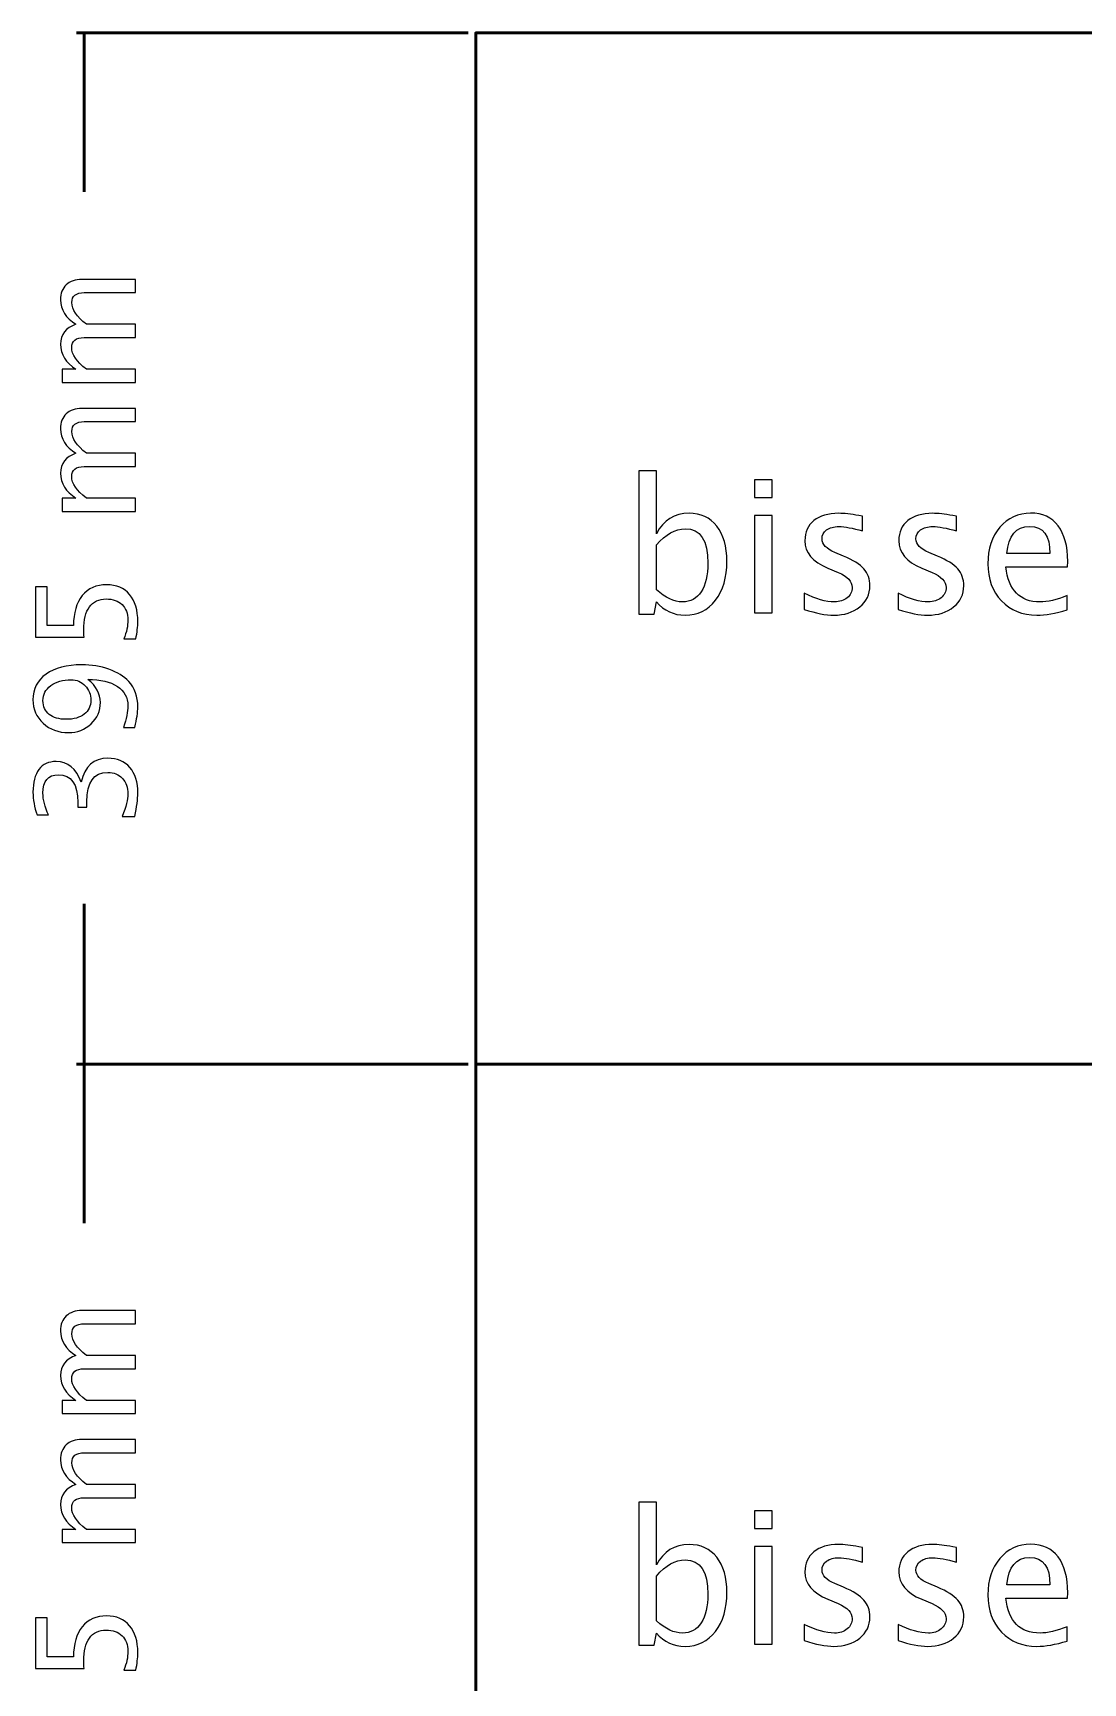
# Model space of a CAD drawing. Header units: centimetres. Extents: x -139 to 139, y -98 to 100.
# Drawn here: x -139 to -98.7, y -39.7 to 23.5 of the extents above; entities that cross this region are included whole.
import ezdxf

# ---------------------------------------------------------------- set-up
doc = ezdxf.new("R2010")
doc.units = ezdxf.units.CM
doc.header["$MEASUREMENT"] = 0
doc.layers.add('Layer 1', color=7, linetype='Continuous')

msp = doc.modelspace()

# ---------------------------------------------------------------- linework, layer by layer
at = {"layer": 'Layer 1', "lineweight": 53}
msp.add_lwpolyline([(-122, -98.5), (121.99998, -98.5), (121.99998, 23.49998), (-122, 23.49998), (-122, -98.5)], close=True, dxfattribs=at)
for points in [[(-122.29106, 23.49998), (-122.29106, 23.49998), (-137.29106, 23.49998), (-137.29106, 23.49998)], [(-137, 23.49998), (-137, 23.49998), (-137, 17.41445), (-137, 17.41445)], [(-137, -9.85981), (-137, -9.85981), (-137, -16.00002), (-137, -16.00002)], [(-122.29106, -16.00002), (-122.29106, -16.00002), (-137.29106, -16.00002), (-137.29106, -16.00002)], [(-122.29106, -16.00002), (-122.29106, -16.00002), (-137.29106, -16.00002), (-137.29106, -16.00002)], [(-137, -16.00002), (-137, -16.00002), (-137, -22.08555), (-137, -22.08555)]]:
    msp.add_open_spline(points, degree=3, dxfattribs=at)
at = {"layer": 'Layer 1', "color": 202, "lineweight": 53}
for points in [[(-122, -16.00002), (-122, -16.00002), (-122, 23.49998), (-122, 23.49998), (-122, 23.49998), (-122, 23.49998), (-62, 23.49998), (-62, 23.49998), (-62, 23.49998), (-62, 23.49998), (-62, -16.00002), (-62, -16.00002), (-62, -16.00002), (-62, -16.00002), (-122, -16.00002), (-122, -16.00002)], [(-122, -55.50002), (-122, -55.50002), (-122, -16.00002), (-122, -16.00002), (-122, -16.00002), (-122, -16.00002), (-62, -16.00002), (-62, -16.00002), (-62, -16.00002), (-62, -16.00002), (-62, -55.50002), (-62, -55.50002), (-62, -55.50002), (-62, -55.50002), (-122, -55.50002), (-122, -55.50002)]]:
    msp.add_open_spline(points, degree=3, knots=[0, 0, 0, 0, 0.2, 0.2, 0.2, 0.2, 0.4, 0.4, 0.4, 0.4, 0.6, 0.6, 0.6, 0.6, 1, 1, 1, 1], dxfattribs=at)
at = {"layer": 'Layer 1'}
for points, knots in [([(-135.03944, 10.11408), (-135.03944, 10.11408), (-137.84402, 10.11408), (-137.84402, 10.11408), (-137.84402, 10.11408), (-137.84402, 10.11408), (-137.84402, 10.62208), (-137.84402, 10.62208), (-137.84402, 10.62208), (-137.84402, 10.62208), (-137.31397, 10.62208), (-137.31397, 10.62208), (-137.31397, 10.62208), (-137.70644, 10.8699), (-137.90223, 11.1874), (-137.90223, 11.57634), (-137.90223, 11.57634), (-137.90223, 11.95117), (-137.70644, 12.20605), (-137.31397, 12.34187), (-137.31397, 12.34187), (-137.70996, 12.58264), (-137.90752, 12.89661), (-137.90752, 13.28202), (-137.90752, 13.28202), (-137.90752, 13.52808), (-137.8352, 13.71946), (-137.68968, 13.85616), (-137.68968, 13.85616), (-137.54416, 13.99287), (-137.34043, 14.06166), (-137.07849, 14.06166), (-137.07849, 14.06166), (-137.07849, 14.06166), (-135.03944, 14.06166), (-135.03944, 14.06166), (-135.03944, 14.06166), (-135.03944, 14.06166), (-135.03944, 13.55366), (-135.03944, 13.55366), (-135.03944, 13.55366), (-135.03944, 13.55366), (-136.99471, 13.55366), (-136.99471, 13.55366), (-136.99471, 13.55366), (-137.31397, 13.55366), (-137.4736, 13.42666), (-137.4736, 13.17266), (-137.4736, 13.17266), (-137.4736, 12.90896), (-137.28751, 12.63203), (-136.91445, 12.34187), (-136.91445, 12.34187), (-136.91445, 12.34187), (-135.03944, 12.34187), (-135.03944, 12.34187), (-135.03944, 12.34187), (-135.03944, 12.34187), (-135.03944, 11.83387), (-135.03944, 11.83387), (-135.03944, 11.83387), (-135.03944, 11.83387), (-136.99647, 11.83387), (-136.99647, 11.83387), (-136.99647, 11.83387), (-137.31838, 11.83387), (-137.4789, 11.70511), (-137.4789, 11.4467), (-137.4789, 11.4467), (-137.4789, 11.19005), (-137.29192, 10.91488), (-136.9171, 10.62208), (-136.9171, 10.62208), (-136.9171, 10.62208), (-135.03944, 10.62208), (-135.03944, 10.62208), (-135.03944, 10.62208), (-135.03944, 10.62208), (-135.03944, 10.11408), (-135.03944, 10.11408)], [0, 0, 0, 0, 0.04761905, 0.04761905, 0.04761905, 0.04761905, 0.0952381, 0.0952381, 0.0952381, 0.0952381, 0.14285714, 0.14285714, 0.14285714, 0.14285714, 0.19047619, 0.19047619, 0.19047619, 0.19047619, 0.23809524, 0.23809524, 0.23809524, 0.23809524, 0.28571429, 0.28571429, 0.28571429, 0.28571429, 0.33333333, 0.33333333, 0.33333333, 0.33333333, 0.38095238, 0.38095238, 0.38095238, 0.38095238, 0.42857143, 0.42857143, 0.42857143, 0.42857143, 0.47619048, 0.47619048, 0.47619048, 0.47619048, 0.52380952, 0.52380952, 0.52380952, 0.52380952, 0.57142857, 0.57142857, 0.57142857, 0.57142857, 0.61904762, 0.61904762, 0.61904762, 0.61904762, 0.66666667, 0.66666667, 0.66666667, 0.66666667, 0.71428571, 0.71428571, 0.71428571, 0.71428571, 0.76190476, 0.76190476, 0.76190476, 0.76190476, 0.80952381, 0.80952381, 0.80952381, 0.80952381, 0.85714286, 0.85714286, 0.85714286, 0.85714286, 0.9047619, 0.9047619, 0.9047619, 0.9047619, 1, 1, 1, 1]), ([(-135.03944, 5.17343), (-135.03944, 5.17343), (-137.84402, 5.17343), (-137.84402, 5.17343), (-137.84402, 5.17343), (-137.84402, 5.17343), (-137.84402, 5.68143), (-137.84402, 5.68143), (-137.84402, 5.68143), (-137.84402, 5.68143), (-137.31397, 5.68143), (-137.31397, 5.68143), (-137.31397, 5.68143), (-137.70644, 5.92925), (-137.90223, 6.24675), (-137.90223, 6.63569), (-137.90223, 6.63569), (-137.90223, 7.01052), (-137.70644, 7.2654), (-137.31397, 7.40122), (-137.31397, 7.40122), (-137.70996, 7.64199), (-137.90752, 7.95596), (-137.90752, 8.34137), (-137.90752, 8.34137), (-137.90752, 8.58743), (-137.8352, 8.77881), (-137.68968, 8.91551), (-137.68968, 8.91551), (-137.54416, 9.05222), (-137.34043, 9.12101), (-137.07849, 9.12101), (-137.07849, 9.12101), (-137.07849, 9.12101), (-135.03944, 9.12101), (-135.03944, 9.12101), (-135.03944, 9.12101), (-135.03944, 9.12101), (-135.03944, 8.61301), (-135.03944, 8.61301), (-135.03944, 8.61301), (-135.03944, 8.61301), (-136.99471, 8.61301), (-136.99471, 8.61301), (-136.99471, 8.61301), (-137.31397, 8.61301), (-137.4736, 8.48601), (-137.4736, 8.23201), (-137.4736, 8.23201), (-137.4736, 7.96831), (-137.28751, 7.69138), (-136.91445, 7.40122), (-136.91445, 7.40122), (-136.91445, 7.40122), (-135.03944, 7.40122), (-135.03944, 7.40122), (-135.03944, 7.40122), (-135.03944, 7.40122), (-135.03944, 6.89322), (-135.03944, 6.89322), (-135.03944, 6.89322), (-135.03944, 6.89322), (-136.99647, 6.89322), (-136.99647, 6.89322), (-136.99647, 6.89322), (-137.31838, 6.89322), (-137.4789, 6.76446), (-137.4789, 6.50605), (-137.4789, 6.50605), (-137.4789, 6.2494), (-137.29192, 5.97423), (-136.9171, 5.68143), (-136.9171, 5.68143), (-136.9171, 5.68143), (-135.03944, 5.68143), (-135.03944, 5.68143), (-135.03944, 5.68143), (-135.03944, 5.68143), (-135.03944, 5.17343), (-135.03944, 5.17343)], [0, 0, 0, 0, 0.04761905, 0.04761905, 0.04761905, 0.04761905, 0.0952381, 0.0952381, 0.0952381, 0.0952381, 0.14285714, 0.14285714, 0.14285714, 0.14285714, 0.19047619, 0.19047619, 0.19047619, 0.19047619, 0.23809524, 0.23809524, 0.23809524, 0.23809524, 0.28571429, 0.28571429, 0.28571429, 0.28571429, 0.33333333, 0.33333333, 0.33333333, 0.33333333, 0.38095238, 0.38095238, 0.38095238, 0.38095238, 0.42857143, 0.42857143, 0.42857143, 0.42857143, 0.47619048, 0.47619048, 0.47619048, 0.47619048, 0.52380952, 0.52380952, 0.52380952, 0.52380952, 0.57142857, 0.57142857, 0.57142857, 0.57142857, 0.61904762, 0.61904762, 0.61904762, 0.61904762, 0.66666667, 0.66666667, 0.66666667, 0.66666667, 0.71428571, 0.71428571, 0.71428571, 0.71428571, 0.76190476, 0.76190476, 0.76190476, 0.76190476, 0.80952381, 0.80952381, 0.80952381, 0.80952381, 0.85714286, 0.85714286, 0.85714286, 0.85714286, 0.9047619, 0.9047619, 0.9047619, 0.9047619, 1, 1, 1, 1]), ([(-115.75961, 1.24173), (-115.75961, 1.24173), (-115.75961, 6.7239), (-115.75961, 6.7239), (-115.75961, 6.7239), (-115.75961, 6.7239), (-115.08227, 6.7239), (-115.08227, 6.7239), (-115.08227, 6.7239), (-115.08227, 6.7239), (-115.08227, 4.31677), (-115.08227, 4.31677), (-115.08227, 4.31677), (-114.80475, 4.84006), (-114.3873, 5.10112), (-113.83109, 5.10112), (-113.83109, 5.10112), (-113.38071, 5.10112), (-113.02675, 4.93766), (-112.76805, 4.60958), (-112.76805, 4.60958), (-112.50934, 4.2815), (-112.37999, 3.83347), (-112.37999, 3.2655), (-112.37999, 3.2655), (-112.37999, 2.64696), (-112.52698, 2.14719), (-112.81979, 1.76854), (-112.81979, 1.76854), (-113.1126, 1.38872), (-113.4983, 1.19939), (-113.97573, 1.19939), (-113.97573, 1.19939), (-114.41905, 1.19939), (-114.78829, 1.36873), (-115.08227, 1.70857), (-115.08227, 1.70857), (-115.08227, 1.70857), (-115.16459, 1.24173), (-115.16459, 1.24173), (-115.16459, 1.24173), (-115.16459, 1.24173), (-115.75961, 1.24173), (-115.75961, 1.24173)], [0, 0, 0, 0, 0.08333333, 0.08333333, 0.08333333, 0.08333333, 0.16666667, 0.16666667, 0.16666667, 0.16666667, 0.25, 0.25, 0.25, 0.25, 0.33333333, 0.33333333, 0.33333333, 0.33333333, 0.41666667, 0.41666667, 0.41666667, 0.41666667, 0.5, 0.5, 0.5, 0.5, 0.58333333, 0.58333333, 0.58333333, 0.58333333, 0.66666667, 0.66666667, 0.66666667, 0.66666667, 0.75, 0.75, 0.75, 0.75, 0.83333333, 0.83333333, 0.83333333, 0.83333333, 1, 1, 1, 1]), ([(-111.31931, 5.7079), (-111.31931, 5.7079), (-111.31931, 6.38523), (-111.31931, 6.38523), (-111.31931, 6.38523), (-111.31931, 6.38523), (-110.64197, 6.38523), (-110.64197, 6.38523), (-110.64197, 6.38523), (-110.64197, 6.38523), (-110.64197, 5.7079), (-110.64197, 5.7079), (-110.64197, 5.7079), (-110.64197, 5.7079), (-111.31931, 5.7079), (-111.31931, 5.7079)], [0, 0, 0, 0, 0.2, 0.2, 0.2, 0.2, 0.4, 0.4, 0.4, 0.4, 0.6, 0.6, 0.6, 0.6, 1, 1, 1, 1]), ([(-109.4143, 1.41812), (-109.4143, 1.41812), (-109.4143, 2.039), (-109.4143, 2.039), (-109.4143, 2.039), (-108.97098, 1.81793), (-108.58645, 1.70739), (-108.25837, 1.70739), (-108.25837, 1.70739), (-108.06316, 1.70739), (-107.90088, 1.76031), (-107.77271, 1.86614), (-107.77271, 1.86614), (-107.64453, 1.9708), (-107.57986, 2.1025), (-107.57986, 2.26126), (-107.57986, 2.26126), (-107.57986, 2.49291), (-107.75977, 2.68459), (-108.11961, 2.83628), (-108.11961, 2.83628), (-108.11961, 2.83628), (-108.51589, 3.00444), (-108.51589, 3.00444), (-108.51589, 3.00444), (-109.10033, 3.24668), (-109.39314, 3.59711), (-109.39314, 4.05219), (-109.39314, 4.05219), (-109.39314, 4.37792), (-109.27789, 4.63428), (-109.04741, 4.82125), (-109.04741, 4.82125), (-108.81693, 5.00822), (-108.50061, 5.10112), (-108.09962, 5.10112), (-108.09962, 5.10112), (-107.89148, 5.10112), (-107.63277, 5.0729), (-107.32586, 5.01528), (-107.32586, 5.01528), (-107.32586, 5.01528), (-107.18474, 4.98823), (-107.18474, 4.98823), (-107.18474, 4.98823), (-107.18474, 4.98823), (-107.18474, 4.42378), (-107.18474, 4.42378), (-107.18474, 4.42378), (-107.56222, 4.53667), (-107.86325, 4.59312), (-108.08786, 4.59312), (-108.08786, 4.59312), (-108.28541, 4.59312), (-108.44181, 4.54961), (-108.56058, 4.46377), (-108.56058, 4.46377), (-108.67817, 4.37792), (-108.73697, 4.26268), (-108.73697, 4.11804), (-108.73697, 4.11804), (-108.73697, 3.91461), (-108.57234, 3.74175), (-108.2419, 3.60181), (-108.2419, 3.60181), (-108.2419, 3.60181), (-107.91617, 3.46423), (-107.91617, 3.46423), (-107.91617, 3.46423), (-107.54693, 3.30901), (-107.28587, 3.14438), (-107.133, 2.97151), (-107.133, 2.97151), (-106.97896, 2.79865), (-106.90252, 2.58228), (-106.90252, 2.32358), (-106.90252, 2.32358), (-106.90252, 1.9955), (-107.03187, 1.72621), (-107.29175, 1.51572), (-107.29175, 1.51572), (-107.55046, 1.30523), (-107.88207, 1.19939), (-108.28541, 1.19939), (-108.28541, 1.19939), (-108.59586, 1.19939), (-108.97098, 1.2723), (-109.4143, 1.41812)], [0, 0, 0, 0, 0.04347826, 0.04347826, 0.04347826, 0.04347826, 0.08695652, 0.08695652, 0.08695652, 0.08695652, 0.13043478, 0.13043478, 0.13043478, 0.13043478, 0.17391304, 0.17391304, 0.17391304, 0.17391304, 0.2173913, 0.2173913, 0.2173913, 0.2173913, 0.26086957, 0.26086957, 0.26086957, 0.26086957, 0.30434783, 0.30434783, 0.30434783, 0.30434783, 0.34782609, 0.34782609, 0.34782609, 0.34782609, 0.39130435, 0.39130435, 0.39130435, 0.39130435, 0.43478261, 0.43478261, 0.43478261, 0.43478261, 0.47826087, 0.47826087, 0.47826087, 0.47826087, 0.52173913, 0.52173913, 0.52173913, 0.52173913, 0.56521739, 0.56521739, 0.56521739, 0.56521739, 0.60869565, 0.60869565, 0.60869565, 0.60869565, 0.65217391, 0.65217391, 0.65217391, 0.65217391, 0.69565217, 0.69565217, 0.69565217, 0.69565217, 0.73913043, 0.73913043, 0.73913043, 0.73913043, 0.7826087, 0.7826087, 0.7826087, 0.7826087, 0.82608696, 0.82608696, 0.82608696, 0.82608696, 0.86956522, 0.86956522, 0.86956522, 0.86956522, 0.91304348, 0.91304348, 0.91304348, 0.91304348, 1, 1, 1, 1]), ([(-105.81714, 1.41812), (-105.81714, 1.41812), (-105.81714, 2.039), (-105.81714, 2.039), (-105.81714, 2.039), (-105.37382, 1.81793), (-104.98929, 1.70739), (-104.66121, 1.70739), (-104.66121, 1.70739), (-104.466, 1.70739), (-104.30372, 1.76031), (-104.17555, 1.86614), (-104.17555, 1.86614), (-104.04737, 1.9708), (-103.9827, 2.1025), (-103.9827, 2.26126), (-103.9827, 2.26126), (-103.9827, 2.49291), (-104.16261, 2.68459), (-104.52245, 2.83628), (-104.52245, 2.83628), (-104.52245, 2.83628), (-104.91873, 3.00444), (-104.91873, 3.00444), (-104.91873, 3.00444), (-105.50317, 3.24668), (-105.79598, 3.59711), (-105.79598, 4.05219), (-105.79598, 4.05219), (-105.79598, 4.37792), (-105.68073, 4.63428), (-105.45025, 4.82125), (-105.45025, 4.82125), (-105.21977, 5.00822), (-104.90345, 5.10112), (-104.50246, 5.10112), (-104.50246, 5.10112), (-104.29432, 5.10112), (-104.03561, 5.0729), (-103.7287, 5.01528), (-103.7287, 5.01528), (-103.7287, 5.01528), (-103.58758, 4.98823), (-103.58758, 4.98823), (-103.58758, 4.98823), (-103.58758, 4.98823), (-103.58758, 4.42378), (-103.58758, 4.42378), (-103.58758, 4.42378), (-103.96506, 4.53667), (-104.26609, 4.59312), (-104.4907, 4.59312), (-104.4907, 4.59312), (-104.68825, 4.59312), (-104.84465, 4.54961), (-104.96342, 4.46377), (-104.96342, 4.46377), (-105.08101, 4.37792), (-105.13981, 4.26268), (-105.13981, 4.11804), (-105.13981, 4.11804), (-105.13981, 3.91461), (-104.97518, 3.74175), (-104.64474, 3.60181), (-104.64474, 3.60181), (-104.64474, 3.60181), (-104.31901, 3.46423), (-104.31901, 3.46423), (-104.31901, 3.46423), (-103.94977, 3.30901), (-103.68871, 3.14438), (-103.53584, 2.97151), (-103.53584, 2.97151), (-103.3818, 2.79865), (-103.30536, 2.58228), (-103.30536, 2.32358), (-103.30536, 2.32358), (-103.30536, 1.9955), (-103.43471, 1.72621), (-103.69459, 1.51572), (-103.69459, 1.51572), (-103.9533, 1.30523), (-104.28491, 1.19939), (-104.68825, 1.19939), (-104.68825, 1.19939), (-104.9987, 1.19939), (-105.37382, 1.2723), (-105.81714, 1.41812)], [0, 0, 0, 0, 0.04347826, 0.04347826, 0.04347826, 0.04347826, 0.08695652, 0.08695652, 0.08695652, 0.08695652, 0.13043478, 0.13043478, 0.13043478, 0.13043478, 0.17391304, 0.17391304, 0.17391304, 0.17391304, 0.2173913, 0.2173913, 0.2173913, 0.2173913, 0.26086957, 0.26086957, 0.26086957, 0.26086957, 0.30434783, 0.30434783, 0.30434783, 0.30434783, 0.34782609, 0.34782609, 0.34782609, 0.34782609, 0.39130435, 0.39130435, 0.39130435, 0.39130435, 0.43478261, 0.43478261, 0.43478261, 0.43478261, 0.47826087, 0.47826087, 0.47826087, 0.47826087, 0.52173913, 0.52173913, 0.52173913, 0.52173913, 0.56521739, 0.56521739, 0.56521739, 0.56521739, 0.60869565, 0.60869565, 0.60869565, 0.60869565, 0.65217391, 0.65217391, 0.65217391, 0.65217391, 0.69565217, 0.69565217, 0.69565217, 0.69565217, 0.73913043, 0.73913043, 0.73913043, 0.73913043, 0.7826087, 0.7826087, 0.7826087, 0.7826087, 0.82608696, 0.82608696, 0.82608696, 0.82608696, 0.86956522, 0.86956522, 0.86956522, 0.86956522, 0.91304348, 0.91304348, 0.91304348, 0.91304348, 1, 1, 1, 1]), ([(-99.34131, 1.404), (-99.7964, 1.2676), (-100.18563, 1.19939), (-100.51018, 1.19939), (-100.51018, 1.19939), (-101.06405, 1.19939), (-101.51443, 1.38284), (-101.86132, 1.74855), (-101.86132, 1.74855), (-102.20822, 2.11426), (-102.38226, 2.58816), (-102.38226, 3.17142), (-102.38226, 3.17142), (-102.38226, 3.73704), (-102.22939, 4.20153), (-101.92247, 4.5649), (-101.92247, 4.5649), (-101.61556, 4.92708), (-101.2228, 5.10817), (-100.74419, 5.10817), (-100.74419, 5.10817), (-100.29146, 5.10817), (-99.94104, 4.94707), (-99.69409, 4.62487), (-99.69409, 4.62487), (-99.44715, 4.30266), (-99.32367, 3.8464), (-99.32367, 3.25491), (-99.32367, 3.25491), (-99.32367, 3.25491), (-99.3272, 3.04795), (-99.3272, 3.04795), (-99.3272, 3.04795), (-99.3272, 3.04795), (-101.69081, 3.04795), (-101.69081, 3.04795), (-101.69081, 3.04795), (-101.59204, 2.15425), (-101.15577, 1.70739), (-100.38318, 1.70739), (-100.38318, 1.70739), (-100.09979, 1.70739), (-99.75289, 1.78736), (-99.34131, 1.94728), (-99.34131, 1.94728), (-99.34131, 1.94728), (-99.34131, 1.404), (-99.34131, 1.404)], [0, 0, 0, 0, 0.07692308, 0.07692308, 0.07692308, 0.07692308, 0.15384615, 0.15384615, 0.15384615, 0.15384615, 0.23076923, 0.23076923, 0.23076923, 0.23076923, 0.30769231, 0.30769231, 0.30769231, 0.30769231, 0.38461538, 0.38461538, 0.38461538, 0.38461538, 0.46153846, 0.46153846, 0.46153846, 0.46153846, 0.53846154, 0.53846154, 0.53846154, 0.53846154, 0.61538462, 0.61538462, 0.61538462, 0.61538462, 0.69230769, 0.69230769, 0.69230769, 0.69230769, 0.76923077, 0.76923077, 0.76923077, 0.76923077, 0.84615385, 0.84615385, 0.84615385, 0.84615385, 1, 1, 1, 1]), ([(-115.08227, 2.17541), (-114.73302, 1.86379), (-114.40023, 1.70739), (-114.08391, 1.70739), (-114.08391, 1.70739), (-113.77229, 1.70739), (-113.53123, 1.83792), (-113.36189, 2.0978), (-113.36189, 2.0978), (-113.19138, 2.35768), (-113.10672, 2.72339), (-113.10672, 3.19612), (-113.10672, 3.19612), (-113.10672, 4.07101), (-113.39599, 4.50845), (-113.97455, 4.50845), (-113.97455, 4.50845), (-114.3532, 4.50845), (-114.72244, 4.30384), (-115.08227, 3.89344), (-115.08227, 3.89344), (-115.08227, 3.89344), (-115.08227, 2.17541), (-115.08227, 2.17541)], [0, 0, 0, 0, 0.14285714, 0.14285714, 0.14285714, 0.14285714, 0.28571429, 0.28571429, 0.28571429, 0.28571429, 0.42857143, 0.42857143, 0.42857143, 0.42857143, 0.57142857, 0.57142857, 0.57142857, 0.57142857, 0.71428571, 0.71428571, 0.71428571, 0.71428571, 1, 1, 1, 1]), ([(-111.31931, 1.28406), (-111.31931, 1.28406), (-111.31931, 5.02351), (-111.31931, 5.02351), (-111.31931, 5.02351), (-111.31931, 5.02351), (-110.64197, 5.02351), (-110.64197, 5.02351), (-110.64197, 5.02351), (-110.64197, 5.02351), (-110.64197, 1.28406), (-110.64197, 1.28406), (-110.64197, 1.28406), (-110.64197, 1.28406), (-111.31931, 1.28406), (-111.31931, 1.28406)], [0, 0, 0, 0, 0.2, 0.2, 0.2, 0.2, 0.4, 0.4, 0.4, 0.4, 0.6, 0.6, 0.6, 0.6, 1, 1, 1, 1]), ([(-101.65554, 3.55595), (-101.65554, 3.55595), (-100.00454, 3.55595), (-100.00454, 3.55595), (-100.00454, 3.55595), (-100.00454, 4.2521), (-100.26442, 4.60017), (-100.783, 4.60017), (-100.783, 4.60017), (-101.30511, 4.60017), (-101.59556, 4.2521), (-101.65554, 3.55595)], [0, 0, 0, 0, 0.25, 0.25, 0.25, 0.25, 0.5, 0.5, 0.5, 0.5, 1, 1, 1, 1]), ([(-135.02357, 0.29099), (-135.02357, 0.29099), (-135.47865, 0.29099), (-135.47865, 0.29099), (-135.47865, 0.29099), (-135.37634, 0.54411), (-135.32519, 0.784), (-135.32519, 1.0133), (-135.32519, 1.0133), (-135.32519, 1.26378), (-135.39927, 1.46133), (-135.54744, 1.60509), (-135.54744, 1.60509), (-135.69561, 1.74884), (-135.89933, 1.82028), (-136.15863, 1.82028), (-136.15863, 1.82028), (-136.43732, 1.82028), (-136.65075, 1.71886), (-136.79803, 1.51601), (-136.79803, 1.51601), (-136.94532, 1.31316), (-137.01852, 1.01948), (-137.01852, 0.63583), (-137.01852, 0.63583), (-137.01852, 0.54676), (-137.01235, 0.45239), (-137, 0.35449), (-137, 0.35449), (-137, 0.35449), (-138.86531, 0.35449), (-138.86531, 0.35449), (-138.86531, 0.35449), (-138.86531, 0.35449), (-138.86531, 2.29124), (-138.86531, 2.29124), (-138.86531, 2.29124), (-138.86531, 2.29124), (-138.42081, 2.29124), (-138.42081, 2.29124), (-138.42081, 2.29124), (-138.42081, 2.29124), (-138.42081, 0.79899), (-138.42081, 0.79899), (-138.42081, 0.79899), (-138.42081, 0.79899), (-137.4101, 0.79899), (-137.4101, 0.79899), (-137.4101, 0.79899), (-137.4101, 1.29112), (-137.29721, 1.67476), (-137.07144, 1.95081), (-137.07144, 1.95081), (-136.84654, 2.22686), (-136.53433, 2.36532), (-136.13481, 2.36532), (-136.13481, 2.36532), (-135.76263, 2.36532), (-135.47159, 2.24009), (-135.26081, 1.98962), (-135.26081, 1.98962), (-135.05002, 1.73914), (-134.94419, 1.39342), (-134.94419, 0.95245), (-134.94419, 0.95245), (-134.94419, 0.75578), (-134.97065, 0.53529), (-135.02357, 0.29099)], [0, 0, 0, 0, 0.05555556, 0.05555556, 0.05555556, 0.05555556, 0.11111111, 0.11111111, 0.11111111, 0.11111111, 0.16666667, 0.16666667, 0.16666667, 0.16666667, 0.22222222, 0.22222222, 0.22222222, 0.22222222, 0.27777778, 0.27777778, 0.27777778, 0.27777778, 0.33333333, 0.33333333, 0.33333333, 0.33333333, 0.38888889, 0.38888889, 0.38888889, 0.38888889, 0.44444444, 0.44444444, 0.44444444, 0.44444444, 0.5, 0.5, 0.5, 0.5, 0.55555556, 0.55555556, 0.55555556, 0.55555556, 0.61111111, 0.61111111, 0.61111111, 0.61111111, 0.66666667, 0.66666667, 0.66666667, 0.66666667, 0.72222222, 0.72222222, 0.72222222, 0.72222222, 0.77777778, 0.77777778, 0.77777778, 0.77777778, 0.83333333, 0.83333333, 0.83333333, 0.83333333, 0.88888889, 0.88888889, 0.88888889, 0.88888889, 1, 1, 1, 1]), ([(-135.06061, -3.09743), (-135.06061, -3.09743), (-135.49452, -3.09743), (-135.49452, -3.09743), (-135.49452, -3.09743), (-135.38163, -2.77376), (-135.32519, -2.49859), (-135.32519, -2.27105), (-135.32519, -2.27105), (-135.32519, -1.95443), (-135.46013, -1.70661), (-135.73, -1.52845), (-135.73, -1.52845), (-135.99988, -1.3503), (-136.37558, -1.26122), (-136.85624, -1.26122), (-136.85624, -1.26122), (-136.53786, -1.51963), (-136.37823, -1.81332), (-136.37823, -2.14317), (-136.37823, -2.14317), (-136.37823, -2.46508), (-136.49641, -2.73848), (-136.73365, -2.96249), (-136.73365, -2.96249), (-136.9709, -3.18651), (-137.25929, -3.29851), (-137.6006, -3.29851), (-137.6006, -3.29851), (-137.99219, -3.29851), (-138.31674, -3.17945), (-138.57427, -2.94044), (-138.57427, -2.94044), (-138.8318, -2.70232), (-138.96056, -2.40246), (-138.96056, -2.04086), (-138.96056, -2.04086), (-138.96056, -1.62547), (-138.79387, -1.29827), (-138.4605, -1.05926), (-138.4605, -1.05926), (-138.12712, -0.82025), (-137.67116, -0.70031), (-137.09172, -0.70031), (-137.09172, -0.70031), (-136.72307, -0.70031), (-136.37647, -0.75764), (-136.05191, -0.87317), (-136.05191, -0.87317), (-135.72647, -0.9887), (-135.47424, -1.14304), (-135.29344, -1.33795), (-135.29344, -1.33795), (-135.06061, -1.58666), (-134.94419, -1.91474), (-134.94419, -2.32044), (-134.94419, -2.32044), (-134.94419, -2.52064), (-134.983, -2.77905), (-135.06061, -3.09743)], [0, 0, 0, 0, 0.0625, 0.0625, 0.0625, 0.0625, 0.125, 0.125, 0.125, 0.125, 0.1875, 0.1875, 0.1875, 0.1875, 0.25, 0.25, 0.25, 0.25, 0.3125, 0.3125, 0.3125, 0.3125, 0.375, 0.375, 0.375, 0.375, 0.4375, 0.4375, 0.4375, 0.4375, 0.5, 0.5, 0.5, 0.5, 0.5625, 0.5625, 0.5625, 0.5625, 0.625, 0.625, 0.625, 0.625, 0.6875, 0.6875, 0.6875, 0.6875, 0.75, 0.75, 0.75, 0.75, 0.8125, 0.8125, 0.8125, 0.8125, 0.875, 0.875, 0.875, 0.875, 1, 1, 1, 1]), ([(-137.68703, -2.79051), (-137.39599, -2.79051), (-137.16581, -2.72437), (-136.99647, -2.59208), (-136.99647, -2.59208), (-136.82802, -2.45979), (-136.74335, -2.28163), (-136.74335, -2.05674), (-136.74335, -2.05674), (-136.74335, -1.84066), (-136.81656, -1.65634), (-136.96296, -1.50464), (-136.96296, -1.50464), (-137.10936, -1.35295), (-137.28663, -1.2771), (-137.49301, -1.2771), (-137.49301, -1.2771), (-137.81933, -1.2771), (-138.08214, -1.3503), (-138.28058, -1.49759), (-138.28058, -1.49759), (-138.4799, -1.64399), (-138.57956, -1.83625), (-138.57956, -2.07526), (-138.57956, -2.07526), (-138.57956, -2.29839), (-138.50019, -2.47301), (-138.34144, -2.60001), (-138.34144, -2.60001), (-138.18269, -2.72701), (-137.96485, -2.79051), (-137.68703, -2.79051)], [0, 0, 0, 0, 0.11111111, 0.11111111, 0.11111111, 0.11111111, 0.22222222, 0.22222222, 0.22222222, 0.22222222, 0.33333333, 0.33333333, 0.33333333, 0.33333333, 0.44444444, 0.44444444, 0.44444444, 0.44444444, 0.55555556, 0.55555556, 0.55555556, 0.55555556, 0.66666667, 0.66666667, 0.66666667, 0.66666667, 0.77777778, 0.77777778, 0.77777778, 0.77777778, 1, 1, 1, 1]), ([(-135.0659, -6.50702), (-135.0659, -6.50702), (-135.54215, -6.50702), (-135.54215, -6.50702), (-135.54215, -6.50702), (-135.39751, -6.14366), (-135.32519, -5.85879), (-135.32519, -5.64977), (-135.32519, -5.64977), (-135.32519, -5.40371), (-135.39575, -5.20527), (-135.53774, -5.0527), (-135.53774, -5.0527), (-135.67973, -4.90012), (-135.86494, -4.82427), (-136.09248, -4.82427), (-136.09248, -4.82427), (-136.63223, -4.82427), (-136.9021, -5.19998), (-136.9021, -5.9514), (-136.9021, -5.9514), (-136.9021, -5.9514), (-136.9021, -6.15248), (-136.9021, -6.15248), (-136.9021, -6.15248), (-136.9021, -6.15248), (-137.24342, -6.15248), (-137.24342, -6.15248), (-137.24342, -6.15248), (-137.24342, -6.15248), (-137.24606, -5.97433), (-137.24606, -5.97433), (-137.24606, -5.97433), (-137.24606, -5.26789), (-137.49477, -4.91423), (-137.99307, -4.91423), (-137.99307, -4.91423), (-138.38377, -4.91423), (-138.57956, -5.14883), (-138.57956, -5.61714), (-138.57956, -5.61714), (-138.57956, -5.86849), (-138.50724, -6.14719), (-138.3626, -6.4541), (-138.3626, -6.4541), (-138.3626, -6.4541), (-138.8071, -6.4541), (-138.8071, -6.4541), (-138.8071, -6.4541), (-138.90941, -6.15336), (-138.96056, -5.8632), (-138.96056, -5.58451), (-138.96056, -5.58451), (-138.96056, -5.20527), (-138.88471, -4.91335), (-138.73302, -4.7105), (-138.73302, -4.7105), (-138.58221, -4.50766), (-138.3626, -4.40623), (-138.07509, -4.40623), (-138.07509, -4.40623), (-137.62618, -4.40623), (-137.30603, -4.6717), (-137.11553, -5.20351), (-137.11553, -5.20351), (-136.97178, -4.58703), (-136.63399, -4.27923), (-136.10042, -4.27923), (-136.10042, -4.27923), (-135.74058, -4.27923), (-135.45748, -4.39829), (-135.25199, -4.63554), (-135.25199, -4.63554), (-135.0465, -4.87278), (-134.94419, -5.1991), (-134.94419, -5.61361), (-134.94419, -5.61361), (-134.94419, -5.84997), (-134.98476, -6.14719), (-135.0659, -6.50702)], [0, 0, 0, 0, 0.04761905, 0.04761905, 0.04761905, 0.04761905, 0.0952381, 0.0952381, 0.0952381, 0.0952381, 0.14285714, 0.14285714, 0.14285714, 0.14285714, 0.19047619, 0.19047619, 0.19047619, 0.19047619, 0.23809524, 0.23809524, 0.23809524, 0.23809524, 0.28571429, 0.28571429, 0.28571429, 0.28571429, 0.33333333, 0.33333333, 0.33333333, 0.33333333, 0.38095238, 0.38095238, 0.38095238, 0.38095238, 0.42857143, 0.42857143, 0.42857143, 0.42857143, 0.47619048, 0.47619048, 0.47619048, 0.47619048, 0.52380952, 0.52380952, 0.52380952, 0.52380952, 0.57142857, 0.57142857, 0.57142857, 0.57142857, 0.61904762, 0.61904762, 0.61904762, 0.61904762, 0.66666667, 0.66666667, 0.66666667, 0.66666667, 0.71428571, 0.71428571, 0.71428571, 0.71428571, 0.76190476, 0.76190476, 0.76190476, 0.76190476, 0.80952381, 0.80952381, 0.80952381, 0.80952381, 0.85714286, 0.85714286, 0.85714286, 0.85714286, 0.9047619, 0.9047619, 0.9047619, 0.9047619, 1, 1, 1, 1]), ([(-135.03944, -29.38592), (-135.03944, -29.38592), (-137.84402, -29.38592), (-137.84402, -29.38592), (-137.84402, -29.38592), (-137.84402, -29.38592), (-137.84402, -28.87792), (-137.84402, -28.87792), (-137.84402, -28.87792), (-137.84402, -28.87792), (-137.31397, -28.87792), (-137.31397, -28.87792), (-137.31397, -28.87792), (-137.70644, -28.6301), (-137.90223, -28.3126), (-137.90223, -27.92366), (-137.90223, -27.92366), (-137.90223, -27.54883), (-137.70644, -27.29395), (-137.31397, -27.15813), (-137.31397, -27.15813), (-137.70996, -26.91736), (-137.90752, -26.60339), (-137.90752, -26.21798), (-137.90752, -26.21798), (-137.90752, -25.97192), (-137.8352, -25.78054), (-137.68968, -25.64384), (-137.68968, -25.64384), (-137.54416, -25.50713), (-137.34043, -25.43834), (-137.07849, -25.43834), (-137.07849, -25.43834), (-137.07849, -25.43834), (-135.03944, -25.43834), (-135.03944, -25.43834), (-135.03944, -25.43834), (-135.03944, -25.43834), (-135.03944, -25.94634), (-135.03944, -25.94634), (-135.03944, -25.94634), (-135.03944, -25.94634), (-136.99471, -25.94634), (-136.99471, -25.94634), (-136.99471, -25.94634), (-137.31397, -25.94634), (-137.4736, -26.07334), (-137.4736, -26.32734), (-137.4736, -26.32734), (-137.4736, -26.59104), (-137.28751, -26.86797), (-136.91445, -27.15813), (-136.91445, -27.15813), (-136.91445, -27.15813), (-135.03944, -27.15813), (-135.03944, -27.15813), (-135.03944, -27.15813), (-135.03944, -27.15813), (-135.03944, -27.66613), (-135.03944, -27.66613), (-135.03944, -27.66613), (-135.03944, -27.66613), (-136.99647, -27.66613), (-136.99647, -27.66613), (-136.99647, -27.66613), (-137.31838, -27.66613), (-137.4789, -27.79489), (-137.4789, -28.0533), (-137.4789, -28.0533), (-137.4789, -28.30995), (-137.29192, -28.58512), (-136.9171, -28.87792), (-136.9171, -28.87792), (-136.9171, -28.87792), (-135.03944, -28.87792), (-135.03944, -28.87792), (-135.03944, -28.87792), (-135.03944, -28.87792), (-135.03944, -29.38592), (-135.03944, -29.38592)], [0, 0, 0, 0, 0.04761905, 0.04761905, 0.04761905, 0.04761905, 0.0952381, 0.0952381, 0.0952381, 0.0952381, 0.14285714, 0.14285714, 0.14285714, 0.14285714, 0.19047619, 0.19047619, 0.19047619, 0.19047619, 0.23809524, 0.23809524, 0.23809524, 0.23809524, 0.28571429, 0.28571429, 0.28571429, 0.28571429, 0.33333333, 0.33333333, 0.33333333, 0.33333333, 0.38095238, 0.38095238, 0.38095238, 0.38095238, 0.42857143, 0.42857143, 0.42857143, 0.42857143, 0.47619048, 0.47619048, 0.47619048, 0.47619048, 0.52380952, 0.52380952, 0.52380952, 0.52380952, 0.57142857, 0.57142857, 0.57142857, 0.57142857, 0.61904762, 0.61904762, 0.61904762, 0.61904762, 0.66666667, 0.66666667, 0.66666667, 0.66666667, 0.71428571, 0.71428571, 0.71428571, 0.71428571, 0.76190476, 0.76190476, 0.76190476, 0.76190476, 0.80952381, 0.80952381, 0.80952381, 0.80952381, 0.85714286, 0.85714286, 0.85714286, 0.85714286, 0.9047619, 0.9047619, 0.9047619, 0.9047619, 1, 1, 1, 1]), ([(-135.03944, -34.32657), (-135.03944, -34.32657), (-137.84402, -34.32657), (-137.84402, -34.32657), (-137.84402, -34.32657), (-137.84402, -34.32657), (-137.84402, -33.81857), (-137.84402, -33.81857), (-137.84402, -33.81857), (-137.84402, -33.81857), (-137.31397, -33.81857), (-137.31397, -33.81857), (-137.31397, -33.81857), (-137.70644, -33.57075), (-137.90223, -33.25325), (-137.90223, -32.86431), (-137.90223, -32.86431), (-137.90223, -32.48948), (-137.70644, -32.2346), (-137.31397, -32.09878), (-137.31397, -32.09878), (-137.70996, -31.85801), (-137.90752, -31.54404), (-137.90752, -31.15863), (-137.90752, -31.15863), (-137.90752, -30.91257), (-137.8352, -30.72119), (-137.68968, -30.58449), (-137.68968, -30.58449), (-137.54416, -30.44778), (-137.34043, -30.37899), (-137.07849, -30.37899), (-137.07849, -30.37899), (-137.07849, -30.37899), (-135.03944, -30.37899), (-135.03944, -30.37899), (-135.03944, -30.37899), (-135.03944, -30.37899), (-135.03944, -30.88699), (-135.03944, -30.88699), (-135.03944, -30.88699), (-135.03944, -30.88699), (-136.99471, -30.88699), (-136.99471, -30.88699), (-136.99471, -30.88699), (-137.31397, -30.88699), (-137.4736, -31.01399), (-137.4736, -31.26799), (-137.4736, -31.26799), (-137.4736, -31.53169), (-137.28751, -31.80862), (-136.91445, -32.09878), (-136.91445, -32.09878), (-136.91445, -32.09878), (-135.03944, -32.09878), (-135.03944, -32.09878), (-135.03944, -32.09878), (-135.03944, -32.09878), (-135.03944, -32.60678), (-135.03944, -32.60678), (-135.03944, -32.60678), (-135.03944, -32.60678), (-136.99647, -32.60678), (-136.99647, -32.60678), (-136.99647, -32.60678), (-137.31838, -32.60678), (-137.4789, -32.73554), (-137.4789, -32.99395), (-137.4789, -32.99395), (-137.4789, -33.2506), (-137.29192, -33.52577), (-136.9171, -33.81857), (-136.9171, -33.81857), (-136.9171, -33.81857), (-135.03944, -33.81857), (-135.03944, -33.81857), (-135.03944, -33.81857), (-135.03944, -33.81857), (-135.03944, -34.32657), (-135.03944, -34.32657)], [0, 0, 0, 0, 0.04761905, 0.04761905, 0.04761905, 0.04761905, 0.0952381, 0.0952381, 0.0952381, 0.0952381, 0.14285714, 0.14285714, 0.14285714, 0.14285714, 0.19047619, 0.19047619, 0.19047619, 0.19047619, 0.23809524, 0.23809524, 0.23809524, 0.23809524, 0.28571429, 0.28571429, 0.28571429, 0.28571429, 0.33333333, 0.33333333, 0.33333333, 0.33333333, 0.38095238, 0.38095238, 0.38095238, 0.38095238, 0.42857143, 0.42857143, 0.42857143, 0.42857143, 0.47619048, 0.47619048, 0.47619048, 0.47619048, 0.52380952, 0.52380952, 0.52380952, 0.52380952, 0.57142857, 0.57142857, 0.57142857, 0.57142857, 0.61904762, 0.61904762, 0.61904762, 0.61904762, 0.66666667, 0.66666667, 0.66666667, 0.66666667, 0.71428571, 0.71428571, 0.71428571, 0.71428571, 0.76190476, 0.76190476, 0.76190476, 0.76190476, 0.80952381, 0.80952381, 0.80952381, 0.80952381, 0.85714286, 0.85714286, 0.85714286, 0.85714286, 0.9047619, 0.9047619, 0.9047619, 0.9047619, 1, 1, 1, 1]), ([(-115.75961, -38.25827), (-115.75961, -38.25827), (-115.75961, -32.7761), (-115.75961, -32.7761), (-115.75961, -32.7761), (-115.75961, -32.7761), (-115.08227, -32.7761), (-115.08227, -32.7761), (-115.08227, -32.7761), (-115.08227, -32.7761), (-115.08227, -35.18323), (-115.08227, -35.18323), (-115.08227, -35.18323), (-114.80475, -34.65994), (-114.3873, -34.39888), (-113.83109, -34.39888), (-113.83109, -34.39888), (-113.38071, -34.39888), (-113.02675, -34.56234), (-112.76805, -34.89042), (-112.76805, -34.89042), (-112.50934, -35.2185), (-112.37999, -35.66653), (-112.37999, -36.2345), (-112.37999, -36.2345), (-112.37999, -36.85304), (-112.52698, -37.35281), (-112.81979, -37.73146), (-112.81979, -37.73146), (-113.1126, -38.11128), (-113.4983, -38.30061), (-113.97573, -38.30061), (-113.97573, -38.30061), (-114.41905, -38.30061), (-114.78829, -38.13127), (-115.08227, -37.79143), (-115.08227, -37.79143), (-115.08227, -37.79143), (-115.16459, -38.25827), (-115.16459, -38.25827), (-115.16459, -38.25827), (-115.16459, -38.25827), (-115.75961, -38.25827), (-115.75961, -38.25827)], [0, 0, 0, 0, 0.08333333, 0.08333333, 0.08333333, 0.08333333, 0.16666667, 0.16666667, 0.16666667, 0.16666667, 0.25, 0.25, 0.25, 0.25, 0.33333333, 0.33333333, 0.33333333, 0.33333333, 0.41666667, 0.41666667, 0.41666667, 0.41666667, 0.5, 0.5, 0.5, 0.5, 0.58333333, 0.58333333, 0.58333333, 0.58333333, 0.66666667, 0.66666667, 0.66666667, 0.66666667, 0.75, 0.75, 0.75, 0.75, 0.83333333, 0.83333333, 0.83333333, 0.83333333, 1, 1, 1, 1]), ([(-111.31931, -33.7921), (-111.31931, -33.7921), (-111.31931, -33.11477), (-111.31931, -33.11477), (-111.31931, -33.11477), (-111.31931, -33.11477), (-110.64197, -33.11477), (-110.64197, -33.11477), (-110.64197, -33.11477), (-110.64197, -33.11477), (-110.64197, -33.7921), (-110.64197, -33.7921), (-110.64197, -33.7921), (-110.64197, -33.7921), (-111.31931, -33.7921), (-111.31931, -33.7921)], [0, 0, 0, 0, 0.2, 0.2, 0.2, 0.2, 0.4, 0.4, 0.4, 0.4, 0.6, 0.6, 0.6, 0.6, 1, 1, 1, 1]), ([(-111.31931, -38.21594), (-111.31931, -38.21594), (-111.31931, -34.47649), (-111.31931, -34.47649), (-111.31931, -34.47649), (-111.31931, -34.47649), (-110.64197, -34.47649), (-110.64197, -34.47649), (-110.64197, -34.47649), (-110.64197, -34.47649), (-110.64197, -38.21594), (-110.64197, -38.21594), (-110.64197, -38.21594), (-110.64197, -38.21594), (-111.31931, -38.21594), (-111.31931, -38.21594)], [0, 0, 0, 0, 0.2, 0.2, 0.2, 0.2, 0.4, 0.4, 0.4, 0.4, 0.6, 0.6, 0.6, 0.6, 1, 1, 1, 1]), ([(-109.4143, -38.08188), (-109.4143, -38.08188), (-109.4143, -37.461), (-109.4143, -37.461), (-109.4143, -37.461), (-108.97098, -37.68207), (-108.58645, -37.79261), (-108.25837, -37.79261), (-108.25837, -37.79261), (-108.06316, -37.79261), (-107.90088, -37.73969), (-107.77271, -37.63386), (-107.77271, -37.63386), (-107.64453, -37.5292), (-107.57986, -37.3975), (-107.57986, -37.23874), (-107.57986, -37.23874), (-107.57986, -37.00709), (-107.75977, -36.81541), (-108.11961, -36.66372), (-108.11961, -36.66372), (-108.11961, -36.66372), (-108.51589, -36.49556), (-108.51589, -36.49556), (-108.51589, -36.49556), (-109.10033, -36.25332), (-109.39314, -35.90289), (-109.39314, -35.44781), (-109.39314, -35.44781), (-109.39314, -35.12208), (-109.27789, -34.86572), (-109.04741, -34.67875), (-109.04741, -34.67875), (-108.81693, -34.49178), (-108.50061, -34.39888), (-108.09962, -34.39888), (-108.09962, -34.39888), (-107.89148, -34.39888), (-107.63277, -34.4271), (-107.32586, -34.48472), (-107.32586, -34.48472), (-107.32586, -34.48472), (-107.18474, -34.51177), (-107.18474, -34.51177), (-107.18474, -34.51177), (-107.18474, -34.51177), (-107.18474, -35.07622), (-107.18474, -35.07622), (-107.18474, -35.07622), (-107.56222, -34.96333), (-107.86325, -34.90688), (-108.08786, -34.90688), (-108.08786, -34.90688), (-108.28541, -34.90688), (-108.44181, -34.95039), (-108.56058, -35.03623), (-108.56058, -35.03623), (-108.67817, -35.12208), (-108.73697, -35.23732), (-108.73697, -35.38196), (-108.73697, -35.38196), (-108.73697, -35.58539), (-108.57234, -35.75825), (-108.2419, -35.89819), (-108.2419, -35.89819), (-108.2419, -35.89819), (-107.91617, -36.03577), (-107.91617, -36.03577), (-107.91617, -36.03577), (-107.54693, -36.19099), (-107.28587, -36.35562), (-107.133, -36.52849), (-107.133, -36.52849), (-106.97896, -36.70135), (-106.90252, -36.91772), (-106.90252, -37.17642), (-106.90252, -37.17642), (-106.90252, -37.5045), (-107.03187, -37.77379), (-107.29175, -37.98428), (-107.29175, -37.98428), (-107.55046, -38.19477), (-107.88207, -38.30061), (-108.28541, -38.30061), (-108.28541, -38.30061), (-108.59586, -38.30061), (-108.97098, -38.2277), (-109.4143, -38.08188)], [0, 0, 0, 0, 0.04347826, 0.04347826, 0.04347826, 0.04347826, 0.08695652, 0.08695652, 0.08695652, 0.08695652, 0.13043478, 0.13043478, 0.13043478, 0.13043478, 0.17391304, 0.17391304, 0.17391304, 0.17391304, 0.2173913, 0.2173913, 0.2173913, 0.2173913, 0.26086957, 0.26086957, 0.26086957, 0.26086957, 0.30434783, 0.30434783, 0.30434783, 0.30434783, 0.34782609, 0.34782609, 0.34782609, 0.34782609, 0.39130435, 0.39130435, 0.39130435, 0.39130435, 0.43478261, 0.43478261, 0.43478261, 0.43478261, 0.47826087, 0.47826087, 0.47826087, 0.47826087, 0.52173913, 0.52173913, 0.52173913, 0.52173913, 0.56521739, 0.56521739, 0.56521739, 0.56521739, 0.60869565, 0.60869565, 0.60869565, 0.60869565, 0.65217391, 0.65217391, 0.65217391, 0.65217391, 0.69565217, 0.69565217, 0.69565217, 0.69565217, 0.73913043, 0.73913043, 0.73913043, 0.73913043, 0.7826087, 0.7826087, 0.7826087, 0.7826087, 0.82608696, 0.82608696, 0.82608696, 0.82608696, 0.86956522, 0.86956522, 0.86956522, 0.86956522, 0.91304348, 0.91304348, 0.91304348, 0.91304348, 1, 1, 1, 1]), ([(-105.81714, -38.08188), (-105.81714, -38.08188), (-105.81714, -37.461), (-105.81714, -37.461), (-105.81714, -37.461), (-105.37382, -37.68207), (-104.98929, -37.79261), (-104.66121, -37.79261), (-104.66121, -37.79261), (-104.466, -37.79261), (-104.30372, -37.73969), (-104.17555, -37.63386), (-104.17555, -37.63386), (-104.04737, -37.5292), (-103.9827, -37.3975), (-103.9827, -37.23874), (-103.9827, -37.23874), (-103.9827, -37.00709), (-104.16261, -36.81541), (-104.52245, -36.66372), (-104.52245, -36.66372), (-104.52245, -36.66372), (-104.91873, -36.49556), (-104.91873, -36.49556), (-104.91873, -36.49556), (-105.50317, -36.25332), (-105.79598, -35.90289), (-105.79598, -35.44781), (-105.79598, -35.44781), (-105.79598, -35.12208), (-105.68073, -34.86572), (-105.45025, -34.67875), (-105.45025, -34.67875), (-105.21977, -34.49178), (-104.90345, -34.39888), (-104.50246, -34.39888), (-104.50246, -34.39888), (-104.29432, -34.39888), (-104.03561, -34.4271), (-103.7287, -34.48472), (-103.7287, -34.48472), (-103.7287, -34.48472), (-103.58758, -34.51177), (-103.58758, -34.51177), (-103.58758, -34.51177), (-103.58758, -34.51177), (-103.58758, -35.07622), (-103.58758, -35.07622), (-103.58758, -35.07622), (-103.96506, -34.96333), (-104.26609, -34.90688), (-104.4907, -34.90688), (-104.4907, -34.90688), (-104.68825, -34.90688), (-104.84465, -34.95039), (-104.96342, -35.03623), (-104.96342, -35.03623), (-105.08101, -35.12208), (-105.13981, -35.23732), (-105.13981, -35.38196), (-105.13981, -35.38196), (-105.13981, -35.58539), (-104.97518, -35.75825), (-104.64474, -35.89819), (-104.64474, -35.89819), (-104.64474, -35.89819), (-104.31901, -36.03577), (-104.31901, -36.03577), (-104.31901, -36.03577), (-103.94977, -36.19099), (-103.68871, -36.35562), (-103.53584, -36.52849), (-103.53584, -36.52849), (-103.3818, -36.70135), (-103.30536, -36.91772), (-103.30536, -37.17642), (-103.30536, -37.17642), (-103.30536, -37.5045), (-103.43471, -37.77379), (-103.69459, -37.98428), (-103.69459, -37.98428), (-103.9533, -38.19477), (-104.28491, -38.30061), (-104.68825, -38.30061), (-104.68825, -38.30061), (-104.9987, -38.30061), (-105.37382, -38.2277), (-105.81714, -38.08188)], [0, 0, 0, 0, 0.04347826, 0.04347826, 0.04347826, 0.04347826, 0.08695652, 0.08695652, 0.08695652, 0.08695652, 0.13043478, 0.13043478, 0.13043478, 0.13043478, 0.17391304, 0.17391304, 0.17391304, 0.17391304, 0.2173913, 0.2173913, 0.2173913, 0.2173913, 0.26086957, 0.26086957, 0.26086957, 0.26086957, 0.30434783, 0.30434783, 0.30434783, 0.30434783, 0.34782609, 0.34782609, 0.34782609, 0.34782609, 0.39130435, 0.39130435, 0.39130435, 0.39130435, 0.43478261, 0.43478261, 0.43478261, 0.43478261, 0.47826087, 0.47826087, 0.47826087, 0.47826087, 0.52173913, 0.52173913, 0.52173913, 0.52173913, 0.56521739, 0.56521739, 0.56521739, 0.56521739, 0.60869565, 0.60869565, 0.60869565, 0.60869565, 0.65217391, 0.65217391, 0.65217391, 0.65217391, 0.69565217, 0.69565217, 0.69565217, 0.69565217, 0.73913043, 0.73913043, 0.73913043, 0.73913043, 0.7826087, 0.7826087, 0.7826087, 0.7826087, 0.82608696, 0.82608696, 0.82608696, 0.82608696, 0.86956522, 0.86956522, 0.86956522, 0.86956522, 0.91304348, 0.91304348, 0.91304348, 0.91304348, 1, 1, 1, 1]), ([(-99.34131, -38.096), (-99.7964, -38.2324), (-100.18563, -38.30061), (-100.51018, -38.30061), (-100.51018, -38.30061), (-101.06405, -38.30061), (-101.51443, -38.11716), (-101.86132, -37.75145), (-101.86132, -37.75145), (-102.20822, -37.38574), (-102.38226, -36.91184), (-102.38226, -36.32858), (-102.38226, -36.32858), (-102.38226, -35.76296), (-102.22939, -35.29847), (-101.92247, -34.9351), (-101.92247, -34.9351), (-101.61556, -34.57292), (-101.2228, -34.39183), (-100.74419, -34.39183), (-100.74419, -34.39183), (-100.29146, -34.39183), (-99.94104, -34.55293), (-99.69409, -34.87513), (-99.69409, -34.87513), (-99.44715, -35.19734), (-99.32367, -35.6536), (-99.32367, -36.24509), (-99.32367, -36.24509), (-99.32367, -36.24509), (-99.3272, -36.45205), (-99.3272, -36.45205), (-99.3272, -36.45205), (-99.3272, -36.45205), (-101.69081, -36.45205), (-101.69081, -36.45205), (-101.69081, -36.45205), (-101.59204, -37.34575), (-101.15577, -37.79261), (-100.38318, -37.79261), (-100.38318, -37.79261), (-100.09979, -37.79261), (-99.75289, -37.71264), (-99.34131, -37.55272), (-99.34131, -37.55272), (-99.34131, -37.55272), (-99.34131, -38.096), (-99.34131, -38.096)], [0, 0, 0, 0, 0.07692308, 0.07692308, 0.07692308, 0.07692308, 0.15384615, 0.15384615, 0.15384615, 0.15384615, 0.23076923, 0.23076923, 0.23076923, 0.23076923, 0.30769231, 0.30769231, 0.30769231, 0.30769231, 0.38461538, 0.38461538, 0.38461538, 0.38461538, 0.46153846, 0.46153846, 0.46153846, 0.46153846, 0.53846154, 0.53846154, 0.53846154, 0.53846154, 0.61538462, 0.61538462, 0.61538462, 0.61538462, 0.69230769, 0.69230769, 0.69230769, 0.69230769, 0.76923077, 0.76923077, 0.76923077, 0.76923077, 0.84615385, 0.84615385, 0.84615385, 0.84615385, 1, 1, 1, 1]), ([(-115.08227, -37.32459), (-114.73302, -37.63621), (-114.40023, -37.79261), (-114.08391, -37.79261), (-114.08391, -37.79261), (-113.77229, -37.79261), (-113.53123, -37.66208), (-113.36189, -37.4022), (-113.36189, -37.4022), (-113.19138, -37.14232), (-113.10672, -36.77661), (-113.10672, -36.30388), (-113.10672, -36.30388), (-113.10672, -35.42899), (-113.39599, -34.99155), (-113.97455, -34.99155), (-113.97455, -34.99155), (-114.3532, -34.99155), (-114.72244, -35.19616), (-115.08227, -35.60656), (-115.08227, -35.60656), (-115.08227, -35.60656), (-115.08227, -37.32459), (-115.08227, -37.32459)], [0, 0, 0, 0, 0.14285714, 0.14285714, 0.14285714, 0.14285714, 0.28571429, 0.28571429, 0.28571429, 0.28571429, 0.42857143, 0.42857143, 0.42857143, 0.42857143, 0.57142857, 0.57142857, 0.57142857, 0.57142857, 0.71428571, 0.71428571, 0.71428571, 0.71428571, 1, 1, 1, 1]), ([(-101.65554, -35.94405), (-101.65554, -35.94405), (-100.00454, -35.94405), (-100.00454, -35.94405), (-100.00454, -35.94405), (-100.00454, -35.2479), (-100.26442, -34.89983), (-100.783, -34.89983), (-100.783, -34.89983), (-101.30511, -34.89983), (-101.59556, -35.2479), (-101.65554, -35.94405)], [0, 0, 0, 0, 0.25, 0.25, 0.25, 0.25, 0.5, 0.5, 0.5, 0.5, 1, 1, 1, 1]), ([(-135.02357, -39.20901), (-135.02357, -39.20901), (-135.47865, -39.20901), (-135.47865, -39.20901), (-135.47865, -39.20901), (-135.37634, -38.95589), (-135.32519, -38.716), (-135.32519, -38.4867), (-135.32519, -38.4867), (-135.32519, -38.23622), (-135.39927, -38.03867), (-135.54744, -37.89491), (-135.54744, -37.89491), (-135.69561, -37.75116), (-135.89933, -37.67972), (-136.15863, -37.67972), (-136.15863, -37.67972), (-136.43732, -37.67972), (-136.65075, -37.78114), (-136.79803, -37.98399), (-136.79803, -37.98399), (-136.94532, -38.18684), (-137.01852, -38.48052), (-137.01852, -38.86417), (-137.01852, -38.86417), (-137.01852, -38.95324), (-137.01235, -39.04761), (-137, -39.14551), (-137, -39.14551), (-137, -39.14551), (-138.86531, -39.14551), (-138.86531, -39.14551), (-138.86531, -39.14551), (-138.86531, -39.14551), (-138.86531, -37.20876), (-138.86531, -37.20876), (-138.86531, -37.20876), (-138.86531, -37.20876), (-138.42081, -37.20876), (-138.42081, -37.20876), (-138.42081, -37.20876), (-138.42081, -37.20876), (-138.42081, -38.70101), (-138.42081, -38.70101), (-138.42081, -38.70101), (-138.42081, -38.70101), (-137.4101, -38.70101), (-137.4101, -38.70101), (-137.4101, -38.70101), (-137.4101, -38.20888), (-137.29721, -37.82524), (-137.07144, -37.54919), (-137.07144, -37.54919), (-136.84654, -37.27314), (-136.53433, -37.13468), (-136.13481, -37.13468), (-136.13481, -37.13468), (-135.76263, -37.13468), (-135.47159, -37.25991), (-135.26081, -37.51038), (-135.26081, -37.51038), (-135.05002, -37.76086), (-134.94419, -38.10658), (-134.94419, -38.54755), (-134.94419, -38.54755), (-134.94419, -38.74422), (-134.97065, -38.96471), (-135.02357, -39.20901)], [0, 0, 0, 0, 0.05555556, 0.05555556, 0.05555556, 0.05555556, 0.11111111, 0.11111111, 0.11111111, 0.11111111, 0.16666667, 0.16666667, 0.16666667, 0.16666667, 0.22222222, 0.22222222, 0.22222222, 0.22222222, 0.27777778, 0.27777778, 0.27777778, 0.27777778, 0.33333333, 0.33333333, 0.33333333, 0.33333333, 0.38888889, 0.38888889, 0.38888889, 0.38888889, 0.44444444, 0.44444444, 0.44444444, 0.44444444, 0.5, 0.5, 0.5, 0.5, 0.55555556, 0.55555556, 0.55555556, 0.55555556, 0.61111111, 0.61111111, 0.61111111, 0.61111111, 0.66666667, 0.66666667, 0.66666667, 0.66666667, 0.72222222, 0.72222222, 0.72222222, 0.72222222, 0.77777778, 0.77777778, 0.77777778, 0.77777778, 0.83333333, 0.83333333, 0.83333333, 0.83333333, 0.88888889, 0.88888889, 0.88888889, 0.88888889, 1, 1, 1, 1])]:
    msp.add_open_spline(points, degree=3, knots=knots, dxfattribs=at)

doc.saveas('drawing.dxf')
